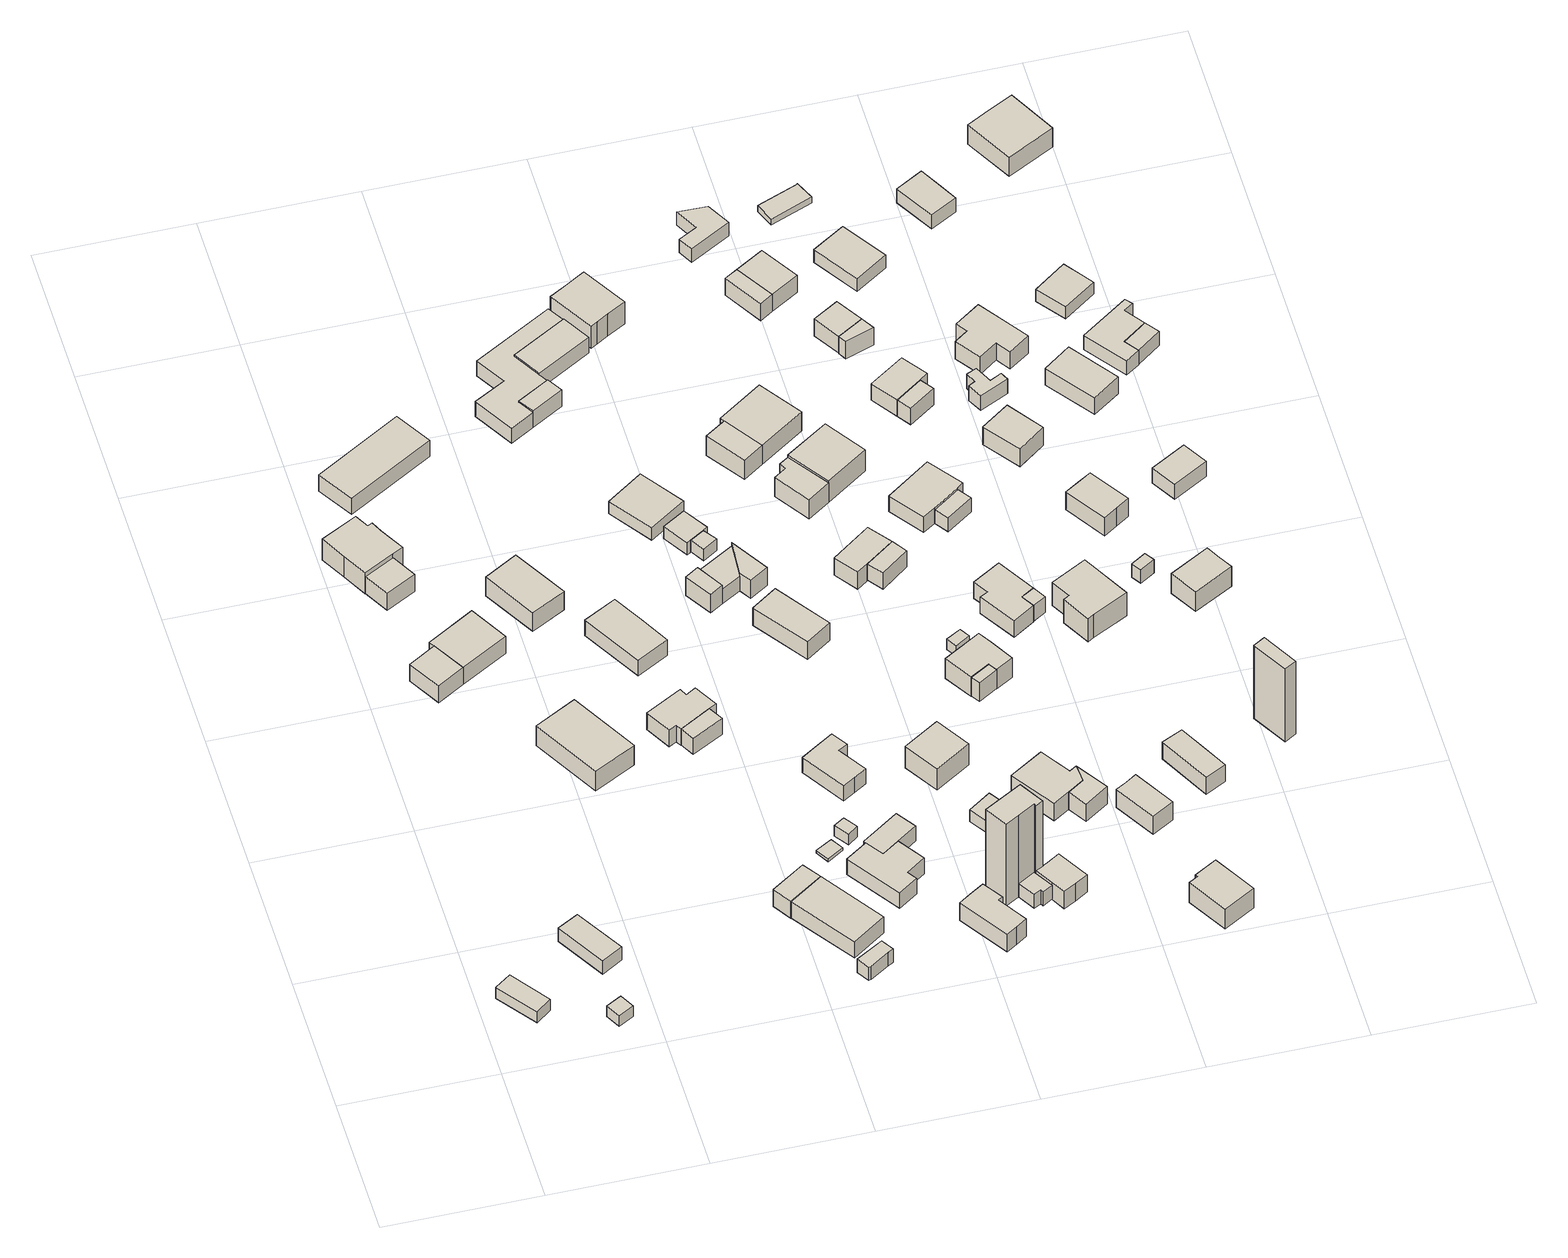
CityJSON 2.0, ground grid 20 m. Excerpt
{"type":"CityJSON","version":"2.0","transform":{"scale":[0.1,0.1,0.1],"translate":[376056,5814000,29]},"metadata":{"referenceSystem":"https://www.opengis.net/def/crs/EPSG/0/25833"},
"CityObjects":{
"building1":{"type":"Building","attributes":{"Gemeindeschluessel":"11000005","BezugspunktDach":"2200","function":"31001_1000","measuredHeight":1.85,"storeysAboveGround":1},"address":[{"country":"Germany","locality":"Berlin","thoroughfareNumber":"46 (3)","thoroughfareName":"Breitehornweg"}],"geometry":[{"type":"Solid","lod":"1","boundaries":[[[[0,1,2,3]],[[4,5,6,7]],[[4,7,3,2]],[[5,4,2,1]],[[6,5,1,0]],[[7,6,0,3]]]]}]},
"building2":{"type":"Building","attributes":{"Gemeindeschluessel":"11000005","BezugspunktDach":"2200","function":"31001_1000","measuredHeight":1.76,"storeysAboveGround":1},"address":[{"country":"Germany","locality":"Berlin","thoroughfareNumber":"46 (2)","thoroughfareName":"Breitehornweg"}],"geometry":[{"type":"Solid","lod":"1","boundaries":[[[[8,9,10,11]],[[12,13,14,15]],[[12,15,11,10]],[[13,12,10,9]],[[14,13,9,8]],[[15,14,8,11]]]]}]},
"building3":{"type":"Building","attributes":{"Gemeindeschluessel":"11000005","BezugspunktDach":"2200","function":"31001_2463","measuredHeight":2.34,"storeysAboveGround":1},"address":[{"country":"Germany","locality":"Berlin","thoroughfareNumber":"44 (29)","thoroughfareName":"Breitehornweg"}],"geometry":[{"type":"Solid","lod":"1","boundaries":[[[[16,17,18,19]],[[20,21,22,23]],[[20,23,19,18]],[[21,20,18,17]],[[22,21,17,16]],[[23,22,16,19]]]]}]},
"building4":{"type":"Building","attributes":{"Gemeindeschluessel":"11000005","BezugspunktDach":"2200","function":"51009_1610","measuredHeight":2.92,"storeysAboveGround":0},"address":[{"country":"Germany","locality":"Berlin"}],"geometry":[{"type":"Solid","lod":"1","boundaries":[[[[24,25,26,27]],[[28,29,30,31]],[[28,31,27,26]],[[29,28,26,25]],[[30,29,25,24]],[[31,30,24,27]]]]}]},
"building5":{"type":"Building","attributes":{"Gemeindeschluessel":"11000005","BezugspunktDach":"2200","function":"31001_1312","measuredHeight":4.24,"storeysAboveGround":1},"address":[{"country":"Germany","locality":"Berlin","thoroughfareNumber":"44 (3)","thoroughfareName":"Breitehornweg"}],"geometry":[{"type":"Solid","lod":"1","boundaries":[[[[32,33,34,35,36,37,38,39,40]],[[41,42,43,44,45,46,47,48,49]],[[41,49,40,39]],[[42,41,39,38]],[[43,42,38,37]],[[44,43,37,36]],[[45,44,36,35]],[[46,45,35,34]],[[47,46,34,33]],[[48,47,33,32]],[[49,48,32,40]]]]}]},
"building6":{"type":"Building","attributes":{"Gemeindeschluessel":"11000005","BezugspunktDach":"2200","function":"51009_1610","measuredHeight":3.33,"storeysAboveGround":0},"address":[{"country":"Germany","locality":"Berlin"}],"geometry":[{"type":"Solid","lod":"1","boundaries":[[[[50,51,52,53]],[[54,55,56,57]],[[54,57,53,52]],[[55,54,52,51]],[[56,55,51,50]],[[57,56,50,53]]]]}]},
"building7":{"type":"Building","attributes":{"Gemeindeschluessel":"11000005","BezugspunktDach":"2200","function":"31001_1312","measuredHeight":2.9,"storeysAboveGround":1},"address":[{"country":"Germany","locality":"Berlin","thoroughfareNumber":"44 (4)","thoroughfareName":"Breitehornweg"}],"geometry":[{"type":"Solid","lod":"1","boundaries":[[[[26,25,58,59,60]],[[61,62,29,28,63]],[[61,63,60,59]],[[62,61,59,58]],[[29,62,58,25]],[[28,29,25,26]],[[63,28,26,60]]]]}]},
"building8":{"type":"Building","attributes":{"Gemeindeschluessel":"11000005","BezugspunktDach":"2200","function":"31001_1312","measuredHeight":3.36,"storeysAboveGround":1},"address":[{"country":"Germany","locality":"Berlin","thoroughfareNumber":"44 (6)","thoroughfareName":"Breitehornweg"}],"geometry":[{"type":"Solid","lod":"1","boundaries":[[[[64,65,66,67]],[[68,69,70,71]],[[68,71,67,66]],[[69,68,66,65]],[[70,69,65,64]],[[71,70,64,67]]]]}]},
"building9":{"type":"Building","attributes":{"Gemeindeschluessel":"11000005","BezugspunktDach":"2200","function":"31001_1312","measuredHeight":2.83,"storeysAboveGround":1},"address":[{"country":"Germany","locality":"Berlin","thoroughfareNumber":"44 (2)","thoroughfareName":"Breitehornweg"}],"geometry":[{"type":"Solid","lod":"1","boundaries":[[[[72,73,74,75]],[[76,77,78,79]],[[76,79,75,74]],[[77,76,74,73]],[[78,77,73,72]],[[79,78,72,75]]]]}]},
"building10":{"type":"Building","attributes":{"Gemeindeschluessel":"11000005","BezugspunktDach":"2200","function":"31001_1312","measuredHeight":3.66,"storeysAboveGround":1},"address":[{"country":"Germany","locality":"Berlin","thoroughfareNumber":"44 (5)","thoroughfareName":"Breitehornweg"}],"geometry":[{"type":"Solid","lod":"1","boundaries":[[[[80,81,82,83,84]],[[85,86,87,88,89]],[[85,89,84,83]],[[86,85,83,82]],[[87,86,82,81]],[[88,87,81,80]],[[89,88,80,84]]]]}]},
"building11":{"type":"Building","attributes":{"Gemeindeschluessel":"11000005","BezugspunktDach":"2200","function":"51009_1610","measuredHeight":2.95,"storeysAboveGround":0},"address":[{"country":"Germany","locality":"Berlin"}],"geometry":[{"type":"Solid","lod":"1","boundaries":[[[[90,91,92,93]],[[94,95,96,97]],[[94,97,93,92]],[[95,94,92,91]],[[96,95,91,90]],[[97,96,90,93]]]]}]},
"building12":{"type":"Building","attributes":{"Gemeindeschluessel":"11000005","BezugspunktDach":"2200","function":"31001_1312","measuredHeight":2.88,"storeysAboveGround":1},"address":[{"country":"Germany","locality":"Berlin","thoroughfareNumber":"44 (28)","thoroughfareName":"Breitehornweg"}],"geometry":[{"type":"Solid","lod":"1","boundaries":[[[[98,99,91,90]],[[100,101,102,103]],[[100,103,90,91]],[[101,100,91,99]],[[102,101,99,98]],[[103,102,98,90]]]]}]},
"building13":{"type":"Building","attributes":{"Gemeindeschluessel":"11000005","BezugspunktDach":"2200","function":"31001_1000","measuredHeight":2.25,"storeysAboveGround":1},"address":[{"country":"Germany","locality":"Berlin","thoroughfareNumber":"44 (42)","thoroughfareName":"Breitehornweg"}],"geometry":[{"type":"Solid","lod":"1","boundaries":[[[[104,105,106,107,108,109]],[[110,111,112,113,114,115]],[[110,115,109,108]],[[111,110,108,107]],[[112,111,107,106]],[[113,112,106,105]],[[114,113,105,104]],[[115,114,104,109]]]]}]},
"building14":{"type":"Building","attributes":{"Gemeindeschluessel":"11000005","BezugspunktDach":"2200","function":"31001_1312","measuredHeight":2.93,"storeysAboveGround":1},"address":[{"country":"Germany","locality":"Berlin","thoroughfareNumber":"44 (7)","thoroughfareName":"Breitehornweg"}],"geometry":[{"type":"Solid","lod":"1","boundaries":[[[[116,117,118,119,120,121,122,123,124]],[[125,126,127,128,129,130,131,132,133]],[[125,133,124,123]],[[126,125,123,122]],[[127,126,122,121]],[[128,127,121,120]],[[129,128,120,119]],[[130,129,119,118]],[[131,130,118,117]],[[132,131,117,116]],[[133,132,116,124]]]]}]},
"building15":{"type":"Building","attributes":{"Gemeindeschluessel":"11000005","BezugspunktDach":"2200","function":"51009_1610","measuredHeight":2.79,"storeysAboveGround":0},"address":[{"country":"Germany","locality":"Berlin"}],"geometry":[{"type":"Solid","lod":"1","boundaries":[[[[134,135,119,118]],[[136,137,138,139]],[[136,139,118,119]],[[137,136,119,135]],[[138,137,135,134]],[[139,138,134,118]]]]}]},
"building16":{"type":"Building","attributes":{"Gemeindeschluessel":"11000005","BezugspunktDach":"2200","function":"31001_1312","measuredHeight":3.1,"storeysAboveGround":1},"address":[{"country":"Germany","locality":"Berlin","thoroughfareNumber":"44 (8)","thoroughfareName":"Breitehornweg"}],"geometry":[{"type":"Solid","lod":"1","boundaries":[[[[140,141,142,143,144]],[[145,146,147,148,149]],[[145,149,144,143]],[[146,145,143,142]],[[147,146,142,141]],[[148,147,141,140]],[[149,148,140,144]]]]}]},
"building17":{"type":"Building","attributes":{"Gemeindeschluessel":"11000005","BezugspunktDach":"2200","function":"31001_1000","measuredHeight":0.503,"storeysAboveGround":1},"address":[{"country":"Germany","locality":"Berlin","thoroughfareNumber":"44 (26)","thoroughfareName":"Breitehornweg"}],"geometry":[{"type":"Solid","lod":"1","boundaries":[[[[150,151,152,153]],[[154,155,156,157]],[[154,157,153,152]],[[155,154,152,151]],[[156,155,151,150]],[[157,156,150,153]]]]}]},
"building18":{"type":"Building","attributes":{"Gemeindeschluessel":"11000005","BezugspunktDach":"2200","function":"31001_1000","measuredHeight":1.83,"storeysAboveGround":1},"address":[{"country":"Germany","locality":"Berlin","thoroughfareNumber":"44 (25)","thoroughfareName":"Breitehornweg"}],"geometry":[{"type":"Solid","lod":"1","boundaries":[[[[158,159,160,161]],[[162,163,164,165]],[[162,165,161,160]],[[163,162,160,159]],[[164,163,159,158]],[[165,164,158,161]]]]}]},
"building19":{"type":"Building","attributes":{"Gemeindeschluessel":"11000005","BezugspunktDach":"2200","function":"31001_1312","measuredHeight":2.66,"storeysAboveGround":1},"address":[{"country":"Germany","locality":"Berlin","thoroughfareNumber":"44 (27)","thoroughfareName":"Breitehornweg"}],"geometry":[{"type":"Solid","lod":"1","boundaries":[[[[166,167,168,169,170,171,172,173]],[[174,175,176,177,178,179,180,181]],[[174,181,173,172]],[[175,174,172,171]],[[176,175,171,170]],[[177,176,170,169]],[[178,177,169,168]],[[179,178,168,167]],[[180,179,167,166]],[[181,180,166,173]]]]}]},
"building20":{"type":"Building","attributes":{"Gemeindeschluessel":"11000005","BezugspunktDach":"2200","function":"51009_1610","measuredHeight":2.6,"storeysAboveGround":0},"address":[{"country":"Germany","locality":"Berlin"}],"geometry":[{"type":"Solid","lod":"1","boundaries":[[[[172,171,170,182,183,184]],[[185,186,187,188,189,190]],[[185,190,184,183]],[[186,185,183,182]],[[187,186,182,170]],[[188,187,170,171]],[[189,188,171,172]],[[190,189,172,184]]]]}]},
"building21":{"type":"Building","attributes":{"Gemeindeschluessel":"11000005","BezugspunktDach":"2200","function":"31001_1312","measuredHeight":3.13,"storeysAboveGround":1},"address":[{"country":"Germany","locality":"Berlin","thoroughfareNumber":"44 (24)","thoroughfareName":"Breitehornweg"}],"geometry":[{"type":"Solid","lod":"1","boundaries":[[[[191,192,193,194,195,196,197,198]],[[199,200,201,202,203,204,205,206]],[[199,206,198,197]],[[200,199,197,196]],[[201,200,196,195]],[[202,201,195,194]],[[203,202,194,193]],[[204,203,193,192]],[[205,204,192,191]],[[206,205,191,198]]]]}]},
"building22":{"type":"Building","attributes":{"Gemeindeschluessel":"11000005","BezugspunktDach":"2200","function":"51009_1610","measuredHeight":2.82,"storeysAboveGround":0},"address":[{"country":"Germany","locality":"Berlin"}],"geometry":[{"type":"Solid","lod":"1","boundaries":[[[[207,208,209,210]],[[211,212,213,214]],[[211,214,210,209]],[[212,211,209,208]],[[213,212,208,207]],[[214,213,207,210]]]]}]},
"building23":{"type":"Building","attributes":{"Gemeindeschluessel":"11000005","BezugspunktDach":"2200","function":"31001_1312","measuredHeight":2.62,"storeysAboveGround":1},"address":[{"country":"Germany","locality":"Berlin","thoroughfareNumber":"44","thoroughfareName":"Breitehornweg"}],"geometry":[{"type":"Solid","lod":"1","boundaries":[[[[215,216,217,218,219,220,221,222,223,224,225]],[[226,227,228,229,230,231,211,214,213,232,233]],[[226,233,225,224]],[[227,226,224,223]],[[228,227,223,222]],[[229,228,222,221]],[[230,229,221,220]],[[231,230,220,219]],[[211,231,219,218]],[[214,211,218,217]],[[213,214,217,216]],[[232,213,216,215]],[[233,232,215,225]]]]}]},
"building24":{"type":"Building","attributes":{"Gemeindeschluessel":"11000005","BezugspunktDach":"2200","function":"51009_1610","measuredHeight":3.15,"storeysAboveGround":0},"address":[{"country":"Germany","locality":"Berlin"}],"geometry":[{"type":"Solid","lod":"1","boundaries":[[[[234,235,236,237]],[[238,239,240,241]],[[238,241,237,236]],[[239,238,236,235]],[[240,239,235,234]],[[241,240,234,237]]]]}]},
"building25":{"type":"Building","attributes":{"Gemeindeschluessel":"11000005","BezugspunktDach":"2200","function":"31001_1312","measuredHeight":2.13,"storeysAboveGround":1},"address":[{"country":"Germany","locality":"Berlin","thoroughfareNumber":"44 (9)","thoroughfareName":"Breitehornweg"}],"geometry":[{"type":"Solid","lod":"1","boundaries":[[[[242,243,244,245]],[[246,247,248,249]],[[246,249,245,244]],[[247,246,244,243]],[[248,247,243,242]],[[249,248,242,245]]]]}]},
"building26":{"type":"Building","attributes":{"Gemeindeschluessel":"11000005","BezugspunktDach":"2200","function":"31001_1312","measuredHeight":3.48,"storeysAboveGround":1},"address":[{"country":"Germany","locality":"Berlin","thoroughfareNumber":"44 (33)","thoroughfareName":"Breitehornweg"}],"geometry":[{"type":"Solid","lod":"1","boundaries":[[[[250,251,252,253,254,255,256,257]],[[258,259,260,261,262,263,264,265]],[[258,265,257,256]],[[259,258,256,255]],[[260,259,255,254]],[[261,260,254,253]],[[262,261,253,252]],[[263,262,252,251]],[[264,263,251,250]],[[265,264,250,257]]]]}]},
"building27":{"type":"Building","attributes":{"Gemeindeschluessel":"11000005","BezugspunktDach":"2200","function":"51009_1610","measuredHeight":2.18,"storeysAboveGround":0},"address":[{"country":"Germany","locality":"Berlin"}],"geometry":[{"type":"Solid","lod":"1","boundaries":[[[[266,267,268,269,270,271]],[[272,273,274,275,276,277]],[[272,277,271,270]],[[273,272,270,269]],[[274,273,269,268]],[[275,274,268,267]],[[276,275,267,266]],[[277,276,266,271]]]]}]},
"building28":{"type":"Building","attributes":{"Gemeindeschluessel":"11000005","BezugspunktDach":"2200","function":"31001_1000","measuredHeight":2.07,"storeysAboveGround":1},"address":[{"country":"Germany","locality":"Berlin","thoroughfareNumber":"44 (10)","thoroughfareName":"Breitehornweg"}],"geometry":[{"type":"Solid","lod":"1","boundaries":[[[[278,279,268,267]],[[280,281,282,283]],[[280,283,267,268]],[[281,280,268,279]],[[282,281,279,278]],[[283,282,278,267]]]]}]},
"building29":{"type":"Building","attributes":{"Gemeindeschluessel":"11000005","function":"31001_1312"},"address":[{"country":"Germany","locality":"Berlin","thoroughfareNumber":"44 (12)","thoroughfareName":"Breitehornweg"}],"children":["building29-1","building29-2"]},
"building29-1":{"type":"BuildingPart","attributes":{"BezugspunktDach":"2200","measuredHeight":2.48,"storeysAboveGround":1},"parents":["building29"],"geometry":[{"type":"MultiSurface","lod":"1","boundaries":[[[284,285,286,287]],[[288,289,239,238]],[[288,238,287,286]],[[239,289,285,284]],[[238,239,284,287]],[[289,288,290,286,285]]]}]},
"building29-2":{"type":"BuildingPart","attributes":{"BezugspunktDach":"2200","measuredHeight":3.05,"storeysAboveGround":1},"parents":["building29"],"geometry":[{"type":"MultiSurface","lod":"1","boundaries":[[[291,292,293,294]],[[288,295,296,289]],[[286,285,294,293]],[[295,288,293,292]],[[296,295,292,291]],[[289,296,291,294]],[[288,289,285,286]]]}]},
"building30":{"type":"Building","attributes":{"Gemeindeschluessel":"11000005","BezugspunktDach":"2200","function":"51009_1610","measuredHeight":2.68,"storeysAboveGround":0},"address":[{"country":"Germany","locality":"Berlin"}],"geometry":[{"type":"Solid","lod":"1","boundaries":[[[[297,298,299,300]],[[301,302,303,304]],[[301,304,300,299]],[[302,301,299,298]],[[303,302,298,297]],[[304,303,297,300]]]]}]},
"building31":{"type":"Building","attributes":{"Gemeindeschluessel":"11000005","BezugspunktDach":"2200","function":"31001_1312","measuredHeight":2.97,"storeysAboveGround":1},"address":[{"country":"Germany","locality":"Berlin","thoroughfareNumber":"44 (11)","thoroughfareName":"Breitehornweg"}],"geometry":[{"type":"Solid","lod":"1","boundaries":[[[[305,306,307,308]],[[309,310,311,312]],[[309,312,308,307]],[[310,309,307,306]],[[311,310,306,305]],[[312,311,305,308]]]]}]},
"building32":{"type":"Building","attributes":{"Gemeindeschluessel":"11000005","BezugspunktDach":"2200","function":"51009_1610","measuredHeight":14.14,"storeysAboveGround":0},"address":[{"country":"Germany","locality":"Berlin"}],"geometry":[{"type":"Solid","lod":"1","boundaries":[[[[313,314,315,316,317,318,319]],[[320,321,322,323,324,325,326]],[[320,326,319,318]],[[321,320,318,317]],[[322,321,317,316]],[[323,322,316,315]],[[324,323,315,314]],[[325,324,314,313]],[[326,325,313,319]]]]}]},
"building33":{"type":"Building","attributes":{"Gemeindeschluessel":"11000005","BezugspunktDach":"2200","function":"31001_1000","measuredHeight":2.42,"storeysAboveGround":1},"address":[{"country":"Germany","locality":"Berlin","thoroughfareNumber":"44 (34)","thoroughfareName":"Breitehornweg"}],"geometry":[{"type":"Solid","lod":"1","boundaries":[[[[327,328,329,330,331,332,333]],[[323,322,334,335,336,337,324]],[[323,324,333,332]],[[322,323,332,331]],[[334,322,331,330]],[[335,334,330,329]],[[336,335,329,328]],[[337,336,328,327]],[[324,337,327,333]]]]}]},
"building34":{"type":"Building","attributes":{"Gemeindeschluessel":"11000005","BezugspunktDach":"2200","function":"31001_1312","measuredHeight":4.04,"storeysAboveGround":1},"address":[{"country":"Germany","locality":"Berlin","thoroughfareNumber":"44 (23)","thoroughfareName":"Breitehornweg"}],"geometry":[{"type":"Solid","lod":"1","boundaries":[[[[338,339,340,341]],[[342,343,344,345]],[[342,345,341,340]],[[343,342,340,339]],[[344,343,339,338]],[[345,344,338,341]]]]}]},
"building35":{"type":"Building","attributes":{"Gemeindeschluessel":"11000005","BezugspunktDach":"2200","function":"31001_1000","measuredHeight":2.08,"storeysAboveGround":1},"address":[{"country":"Germany","locality":"Berlin","thoroughfareNumber":"44 (22)","thoroughfareName":"Breitehornweg"}],"geometry":[{"type":"Solid","lod":"1","boundaries":[[[[346,347,348,349]],[[350,351,352,353]],[[350,353,349,348]],[[351,350,348,347]],[[352,351,347,346]],[[353,352,346,349]]]]}]},
"building36":{"type":"Building","attributes":{"Gemeindeschluessel":"11000005","BezugspunktDach":"2200","function":"31001_1312","measuredHeight":4.23,"storeysAboveGround":1},"address":[{"country":"Germany","locality":"Berlin","thoroughfareNumber":"44 (1)","thoroughfareName":"Breitehornweg"}],"geometry":[{"type":"Solid","lod":"1","boundaries":[[[[354,355,356,357,358,359,360,361]],[[362,363,364,365,366,367,368,369]],[[362,369,361,360]],[[363,362,360,359]],[[364,363,359,358]],[[365,364,358,357]],[[366,365,357,356]],[[367,366,356,355]],[[368,367,355,354]],[[369,368,354,361]]]]}]},
"building37":{"type":"Building","attributes":{"Gemeindeschluessel":"11000005","BezugspunktDach":"2200","function":"31001_1312","measuredHeight":3.13,"storeysAboveGround":1},"address":[{"country":"Germany","locality":"Berlin","thoroughfareNumber":"44 (35)","thoroughfareName":"Breitehornweg"}],"geometry":[{"type":"Solid","lod":"1","boundaries":[[[[370,371,372,373,374,375,376,377]],[[378,379,380,381,382,383,384,385]],[[378,385,377,376]],[[379,378,376,375]],[[380,379,375,374]],[[381,380,374,373]],[[382,381,373,372]],[[383,382,372,371]],[[384,383,371,370]],[[385,384,370,377]]]]}]},
"building38":{"type":"Building","attributes":{"Gemeindeschluessel":"11000005","BezugspunktDach":"2200","function":"51009_1610","measuredHeight":3.29,"storeysAboveGround":0},"address":[{"country":"Germany","locality":"Berlin"}],"geometry":[{"type":"Solid","lod":"1","boundaries":[[[[386,387,388,389]],[[390,391,392,393]],[[390,393,389,388]],[[391,390,388,387]],[[392,391,387,386]],[[393,392,386,389]]]]}]},
"building39":{"type":"Building","attributes":{"Gemeindeschluessel":"11000005","BezugspunktDach":"2200","function":"51009_1610","measuredHeight":3.28,"storeysAboveGround":0},"address":[{"country":"Germany","locality":"Berlin"}],"geometry":[{"type":"Solid","lod":"1","boundaries":[[[[394,395,396,397,398,399]],[[400,401,402,403,404,405]],[[400,405,399,398]],[[401,400,398,397]],[[402,401,397,396]],[[403,402,396,395]],[[404,403,395,394]],[[405,404,394,399]]]]}]},
"building40":{"type":"Building","attributes":{"Gemeindeschluessel":"11000005","BezugspunktDach":"2200","function":"31001_1312","measuredHeight":3,"storeysAboveGround":1},"address":[{"country":"Germany","locality":"Berlin","thoroughfareNumber":"44 (21)","thoroughfareName":"Breitehornweg"}],"geometry":[{"type":"Solid","lod":"1","boundaries":[[[[406,407,408,409,410,411,412]],[[413,414,415,416,417,418,419]],[[413,419,412,411]],[[414,413,411,410]],[[415,414,410,409]],[[416,415,409,408]],[[417,416,408,407]],[[418,417,407,406]],[[419,418,406,412]]]]}]},
"building41":{"type":"Building","attributes":{"Gemeindeschluessel":"11000005","BezugspunktDach":"2200","function":"31001_1312","measuredHeight":2.96,"storeysAboveGround":1},"address":[{"country":"Germany","locality":"Berlin","thoroughfareNumber":"44 (16)","thoroughfareName":"Breitehornweg"}],"geometry":[{"type":"Solid","lod":"1","boundaries":[[[[420,421,422,423,424]],[[425,426,427,428,429]],[[425,429,424,423]],[[426,425,423,422]],[[427,426,422,421]],[[428,427,421,420]],[[429,428,420,424]]]]}]},
"building42":{"type":"Building","attributes":{"Gemeindeschluessel":"11000005","BezugspunktDach":"2200","function":"31001_1312","measuredHeight":3.28,"storeysAboveGround":1},"address":[{"country":"Germany","locality":"Berlin","thoroughfareNumber":"44 (13)","thoroughfareName":"Breitehornweg"}],"geometry":[{"type":"Solid","lod":"1","boundaries":[[[[388,387,430,431,432]],[[433,434,391,390,435]],[[433,435,432,431]],[[434,433,431,430]],[[391,434,430,387]],[[390,391,387,388]],[[435,390,388,432]]]]}]},
"building43":{"type":"Building","attributes":{"Gemeindeschluessel":"11000005","BezugspunktDach":"2200","function":"51009_1610","measuredHeight":3.19,"storeysAboveGround":0},"address":[{"country":"Germany","locality":"Berlin"}],"geometry":[{"type":"Solid","lod":"1","boundaries":[[[[436,437,438,439]],[[440,441,442,443]],[[440,443,439,438]],[[441,440,438,437]],[[442,441,437,436]],[[443,442,436,439]]]]}]},
"building44":{"type":"Building","attributes":{"Gemeindeschluessel":"11000005","BezugspunktDach":"2200","function":"51009_1610","measuredHeight":2.71,"storeysAboveGround":0},"address":[{"country":"Germany","locality":"Berlin"}],"geometry":[{"type":"Solid","lod":"1","boundaries":[[[[444,445,422,421]],[[446,447,448,449]],[[446,449,421,422]],[[447,446,422,445]],[[448,447,445,444]],[[449,448,444,421]]]]}]},
"building45":{"type":"Building","attributes":{"Gemeindeschluessel":"11000005","BezugspunktDach":"2200","function":"31001_1312","measuredHeight":3.82,"storeysAboveGround":1},"address":[{"country":"Germany","locality":"Berlin","thoroughfareNumber":"44 (20)","thoroughfareName":"Breitehornweg"}],"geometry":[{"type":"Solid","lod":"1","boundaries":[[[[450,451,452,453,454,455,456]],[[457,458,459,460,461,462,463]],[[457,463,456,455]],[[458,457,455,454]],[[459,458,454,453]],[[460,459,453,452]],[[461,460,452,451]],[[462,461,451,450]],[[463,462,450,456]]]]}]},
"building46":{"type":"Building","attributes":{"Gemeindeschluessel":"11000005","BezugspunktDach":"2200","function":"31001_1000","measuredHeight":1.79,"storeysAboveGround":1},"address":[{"country":"Germany","locality":"Berlin","thoroughfareNumber":"44 (19)","thoroughfareName":"Breitehornweg"}],"geometry":[{"type":"Solid","lod":"1","boundaries":[[[[464,465,466,467]],[[468,469,470,471]],[[468,471,467,466]],[[469,468,466,465]],[[470,469,465,464]],[[471,470,464,467]]]]}]},
"building47":{"type":"Building","attributes":{"Gemeindeschluessel":"11000005","BezugspunktDach":"2200","function":"51009_1610","measuredHeight":3.01,"storeysAboveGround":0},"address":[{"country":"Germany","locality":"Berlin"}],"geometry":[{"type":"Solid","lod":"1","boundaries":[[[[472,473,409,408,407]],[[416,415,474,475,417]],[[416,417,407,408]],[[415,416,408,409]],[[474,415,409,473]],[[475,474,473,472]],[[417,475,472,407]]]]}]},
"building48":{"type":"Building","attributes":{"Gemeindeschluessel":"11000005","BezugspunktDach":"2200","function":"31001_1312","measuredHeight":3.98,"storeysAboveGround":1},"address":[{"country":"Germany","locality":"Berlin","thoroughfareNumber":"44 (14)","thoroughfareName":"Breitehornweg"}],"geometry":[{"type":"Solid","lod":"1","boundaries":[[[[476,477,478,479]],[[480,481,403,402]],[[480,402,479,478]],[[481,480,478,477]],[[403,481,477,476]],[[402,403,476,479]]]]}]},
"building49":{"type":"Building","attributes":{"Gemeindeschluessel":"11000005","BezugspunktDach":"2200","function":"31001_1312","measuredHeight":3.67,"storeysAboveGround":1},"address":[{"country":"Germany","locality":"Berlin","thoroughfareNumber":"44 (38)","thoroughfareName":"Breitehornweg"}],"geometry":[{"type":"Solid","lod":"1","boundaries":[[[[482,483,484,485,486]],[[487,488,489,490,491]],[[487,491,486,485]],[[488,487,485,484]],[[489,488,484,483]],[[490,489,483,482]],[[491,490,482,486]]]]}]},
"building50":{"type":"Building","attributes":{"Gemeindeschluessel":"11000005","BezugspunktDach":"2200","function":"31001_1312","measuredHeight":3.42,"storeysAboveGround":1},"address":[{"country":"Germany","locality":"Berlin","thoroughfareNumber":"44 (37)","thoroughfareName":"Breitehornweg"}],"geometry":[{"type":"Solid","lod":"1","boundaries":[[[[492,493,494,495,496,497]],[[498,499,500,501,502,503]],[[498,503,497,496]],[[499,498,496,495]],[[500,499,495,494]],[[501,500,494,493]],[[502,501,493,492]],[[503,502,492,497]]]]}]},
"building51":{"type":"Building","attributes":{"Gemeindeschluessel":"11000005","BezugspunktDach":"2200","function":"51009_1610","measuredHeight":2.84,"storeysAboveGround":0},"address":[{"country":"Germany","locality":"Berlin"}],"geometry":[{"type":"Solid","lod":"1","boundaries":[[[[504,505,506,507]],[[508,509,510,511]],[[508,511,507,506]],[[509,508,506,505]],[[510,509,505,504]],[[511,510,504,507]]]]}]},
"building52":{"type":"Building","attributes":{"Gemeindeschluessel":"11000005","BezugspunktDach":"2200","function":"31001_1312","measuredHeight":2.75,"storeysAboveGround":1},"address":[{"country":"Germany","locality":"Berlin","thoroughfareNumber":"44 (17)","thoroughfareName":"Breitehornweg"}],"geometry":[{"type":"Solid","lod":"1","boundaries":[[[[512,513,514,515,516,517,518,519]],[[520,521,522,523,524,525,526,527]],[[520,527,519,518]],[[521,520,518,517]],[[522,521,517,516]],[[523,522,516,515]],[[524,523,515,514]],[[525,524,514,513]],[[526,525,513,512]],[[527,526,512,519]]]]}]},
"building53":{"type":"Building","attributes":{"Gemeindeschluessel":"11000005","BezugspunktDach":"2200","function":"31001_1000","measuredHeight":2.9,"storeysAboveGround":1},"address":[{"country":"Germany","locality":"Berlin","thoroughfareNumber":"42 (107)","thoroughfareName":"Breitehornweg"}],"geometry":[{"type":"Solid","lod":"1","boundaries":[[[[528,529,530,531,532,533]],[[534,535,536,537,538,539]],[[534,539,533,532]],[[535,534,532,531]],[[536,535,531,530]],[[537,536,530,529]],[[538,537,529,528]],[[539,538,528,533]]]]}]},
"building54":{"type":"Building","attributes":{"Gemeindeschluessel":"11000005","BezugspunktDach":"2200","function":"31001_1312","measuredHeight":3.43,"storeysAboveGround":1},"address":[{"country":"Germany","locality":"Berlin","thoroughfareNumber":"44 (15)","thoroughfareName":"Breitehornweg"}],"geometry":[{"type":"Solid","lod":"1","boundaries":[[[[540,541,542,543,544,545,546]],[[547,548,549,550,551,552,553]],[[547,553,546,545]],[[548,547,545,544]],[[549,548,544,543]],[[550,549,543,542]],[[551,550,542,541]],[[552,551,541,540]],[[553,552,540,546]]]]}]},
"building55":{"type":"Building","attributes":{"Gemeindeschluessel":"11000005","BezugspunktDach":"2200","function":"51009_1610","measuredHeight":2.37,"storeysAboveGround":0},"address":[{"country":"Germany","locality":"Berlin"}],"geometry":[{"type":"Solid","lod":"1","boundaries":[[[[554,555,556,557]],[[549,558,559,551]],[[549,551,557,556]],[[558,549,556,555]],[[559,558,555,554]],[[551,559,554,557]]]]}]},
"building56":{"type":"Building","attributes":{"Gemeindeschluessel":"11000005","BezugspunktDach":"2200","function":"51009_1610","measuredHeight":2.69,"storeysAboveGround":0},"address":[{"country":"Germany","locality":"Berlin"}],"geometry":[{"type":"Solid","lod":"1","boundaries":[[[[515,560,517,516]],[[561,562,563,564]],[[561,564,516,517]],[[562,561,517,560]],[[563,562,560,515]],[[564,563,515,516]]]]}]},
"building57":{"type":"Building","attributes":{"Gemeindeschluessel":"11000005","BezugspunktDach":"2200","function":"31001_1312","measuredHeight":2.87,"storeysAboveGround":1},"address":[{"country":"Germany","locality":"Berlin","thoroughfareNumber":"42 (106)","thoroughfareName":"Breitehornweg"}],"geometry":[{"type":"Solid","lod":"1","boundaries":[[[[505,565,566,506]],[[567,568,509,508]],[[567,508,506,566]],[[568,567,566,565]],[[509,568,565,505]],[[508,509,505,506]]]]}]},
"building58":{"type":"Building","attributes":{"Gemeindeschluessel":"11000005","BezugspunktDach":"2200","function":"31001_1312","measuredHeight":5.26,"storeysAboveGround":1},"address":[{"country":"Germany","locality":"Berlin","thoroughfareNumber":"44 (39)","thoroughfareName":"Breitehornweg"}],"geometry":[{"type":"Solid","lod":"1","boundaries":[[[[569,570,571,572,573]],[[574,575,576,577,578]],[[574,578,573,572]],[[575,574,572,571]],[[576,575,571,570]],[[577,576,570,569]],[[578,577,569,573]]]]}]},
"building59":{"type":"Building","attributes":{"Gemeindeschluessel":"11000005","BezugspunktDach":"2200","function":"31001_1312","measuredHeight":2.97,"storeysAboveGround":1},"address":[{"country":"Germany","locality":"Berlin","thoroughfareNumber":"42 (105)","thoroughfareName":"Breitehornweg"}],"geometry":[{"type":"Solid","lod":"1","boundaries":[[[[579,580,581,582]],[[583,584,585,586]],[[583,586,582,581]],[[584,583,581,580]],[[585,584,580,579]],[[586,585,579,582]]]]}]},
"building60":{"type":"Building","attributes":{"Gemeindeschluessel":"11000005","BezugspunktDach":"2200","function":"51009_1610","measuredHeight":3.05,"storeysAboveGround":0},"address":[{"country":"Germany","locality":"Berlin"}],"geometry":[{"type":"Solid","lod":"1","boundaries":[[[[587,588,580,579]],[[589,590,591,592]],[[589,592,579,580]],[[590,589,580,588]],[[591,590,588,587]],[[592,591,587,579]]]]}]},
"building61":{"type":"Building","attributes":{"Gemeindeschluessel":"11000005","BezugspunktDach":"2200","function":"31001_1312","measuredHeight":2.75,"storeysAboveGround":1},"address":[{"country":"Germany","locality":"Berlin","thoroughfareNumber":"42 (104)","thoroughfareName":"Breitehornweg"}],"geometry":[{"type":"Solid","lod":"1","boundaries":[[[[593,594,595,596,597]],[[598,599,600,601,602]],[[598,602,597,596]],[[599,598,596,595]],[[600,599,595,594]],[[601,600,594,593]],[[602,601,593,597]]]]}]},
"building62":{"type":"Building","attributes":{"Gemeindeschluessel":"11000005","BezugspunktDach":"2200","function":"51009_1610","measuredHeight":2.75,"storeysAboveGround":0},"address":[{"country":"Germany","locality":"Berlin"}],"geometry":[{"type":"Solid","lod":"1","boundaries":[[[[603,604,594,593]],[[600,605,606,601]],[[600,601,593,594]],[[605,600,594,604]],[[606,605,604,603]],[[601,606,603,593]]]]}]},
"building63":{"type":"Building","attributes":{"Gemeindeschluessel":"11000005","BezugspunktDach":"2200","function":"31001_1312","measuredHeight":4.64,"storeysAboveGround":1},"address":[{"country":"Germany","locality":"Berlin","thoroughfareNumber":"44 (18)","thoroughfareName":"Breitehornweg"}],"geometry":[{"type":"Solid","lod":"1","boundaries":[[[[607,608,609,610,611,612,613]],[[614,615,616,617,618,619,620]],[[614,620,613,612]],[[615,614,612,611]],[[616,615,611,610]],[[617,616,610,609]],[[618,617,609,608]],[[619,618,608,607]],[[620,619,607,613]]]]}]},
"building64":{"type":"Building","attributes":{"Gemeindeschluessel":"11000005","BezugspunktDach":"2200","function":"31001_1312","measuredHeight":1.07,"storeysAboveGround":1},"address":[{"country":"Germany","locality":"Berlin","thoroughfareNumber":"42 (108)","thoroughfareName":"Breitehornweg"}],"geometry":[{"type":"Solid","lod":"1","boundaries":[[[[621,622,623,624,625]],[[626,627,628,629,630]],[[626,630,625,624]],[[627,626,624,623]],[[628,627,623,622]],[[629,628,622,621]],[[630,629,621,625]]]]}]},
"building65":{"type":"Building","attributes":{"Gemeindeschluessel":"11000005","BezugspunktDach":"2200","function":"31001_1312","measuredHeight":2.49,"storeysAboveGround":1},"address":[{"country":"Germany","locality":"Berlin","thoroughfareNumber":"42 (109)","thoroughfareName":"Breitehornweg"}],"geometry":[{"type":"Solid","lod":"1","boundaries":[[[[631,632,633,634]],[[635,636,637,638]],[[635,638,634,633]],[[636,635,633,632]],[[637,636,632,631]],[[638,637,631,634]]]]}]},
"building66":{"type":"Building","attributes":{"Gemeindeschluessel":"11000005","BezugspunktDach":"2200","function":"31001_1312","measuredHeight":3.62,"storeysAboveGround":1},"address":[{"country":"Germany","locality":"Berlin","thoroughfareNumber":"42 (91)","thoroughfareName":"Breitehornweg"}],"geometry":[{"type":"Solid","lod":"1","boundaries":[[[[639,640,641,642]],[[643,644,645,646]],[[643,646,642,641]],[[644,643,641,640]],[[645,644,640,639]],[[646,645,639,642]]]]}]},
"building67":{"type":"Building","attributes":{"Gemeindeschluessel":"11000005","BezugspunktDach":"2200","function":"31001_1000","measuredHeight":2.47,"storeysAboveGround":1},"address":[{"country":"Germany","locality":"Berlin","thoroughfareNumber":"42 (103)","thoroughfareName":"Breitehornweg"}],"geometry":[{"type":"Solid","lod":"1","boundaries":[[[[647,648,649,650,651,652,653,654]],[[655,656,657,658,659,660,661,662]],[[655,662,654,653]],[[656,655,653,652]],[[657,656,652,651]],[[658,657,651,650]],[[659,658,650,649]],[[660,659,649,648]],[[661,660,648,647]],[[662,661,647,654]]]]}]},
"building68":{"type":"Building","attributes":{"Gemeindeschluessel":"11000005","BezugspunktDach":"2200","function":"31001_1000","measuredHeight":2.31,"storeysAboveGround":1},"address":[{"country":"Germany","locality":"Berlin","thoroughfareNumber":"42 (88)","thoroughfareName":"Breitehornweg"}],"geometry":[{"type":"Solid","lod":"1","boundaries":[[[[663,664,665,666]],[[667,668,669,670]],[[667,670,666,665]],[[668,667,665,664]],[[669,668,664,663]],[[670,669,663,666]]]]}]},
"building69":{"type":"Building","attributes":{"Gemeindeschluessel":"11000005","BezugspunktDach":"2200","function":"31001_1312","measuredHeight":3.5,"storeysAboveGround":1},"address":[{"country":"Germany","locality":"Berlin","thoroughfareNumber":"42 (89)","thoroughfareName":"Breitehornweg"}],"geometry":[{"type":"Solid","lod":"1","boundaries":[[[[671,672,673,674,675,676]],[[677,678,679,680,681,682]],[[677,682,676,675]],[[678,677,675,674]],[[679,678,674,673]],[[680,679,673,672]],[[681,680,672,671]],[[682,681,671,676]]]]}]},
"building70":{"type":"Building","attributes":{"Gemeindeschluessel":"11000005","BezugspunktDach":"2200","function":"31001_1312","measuredHeight":12.62,"storeysAboveGround":1},"address":[{"country":"Germany","locality":"Berlin","thoroughfareNumber":"44 (40)","thoroughfareName":"Breitehornweg"}],"geometry":[{"type":"Solid","lod":"1","boundaries":[[[[683,684,685,686]],[[687,688,689,690]],[[687,690,686,685]],[[688,687,685,684]],[[689,688,684,683]],[[690,689,683,686]]]]}]},
"building71":{"type":"Building","attributes":{"Gemeindeschluessel":"11000005","BezugspunktDach":"2200","function":"31001_1312","measuredHeight":2.96,"storeysAboveGround":1},"address":[{"country":"Germany","locality":"Berlin","thoroughfareNumber":"42 (102)","thoroughfareName":"Breitehornweg"}],"geometry":[{"type":"Solid","lod":"1","boundaries":[[[[691,692,693,694,695,696,697,698]],[[699,700,701,702,703,704,705,706]],[[699,706,698,697]],[[700,699,697,696]],[[701,700,696,695]],[[702,701,695,694]],[[703,702,694,693]],[[704,703,693,692]],[[705,704,692,691]],[[706,705,691,698]]]]}]},
"building72":{"type":"Building","attributes":{"Gemeindeschluessel":"11000005","BezugspunktDach":"2200","function":"31001_1312","measuredHeight":3.75,"storeysAboveGround":1},"address":[{"country":"Germany","locality":"Berlin","thoroughfareNumber":"42 (114)","thoroughfareName":"Breitehornweg"}],"geometry":[{"type":"Solid","lod":"1","boundaries":[[[[707,708,709,710,711]],[[712,713,714,715,716]],[[712,716,711,710]],[[713,712,710,709]],[[714,713,709,708]],[[715,714,708,707]],[[716,715,707,711]]]]}]},
"building73":{"type":"Building","attributes":{"Gemeindeschluessel":"11000005","BezugspunktDach":"2200","function":"31001_1312","measuredHeight":2.77,"storeysAboveGround":1},"address":[{"country":"Germany","locality":"Berlin","thoroughfareNumber":"42 (110)","thoroughfareName":"Breitehornweg"}],"geometry":[{"type":"Solid","lod":"1","boundaries":[[[[717,718,719,720,721]],[[722,723,724,725,726]],[[722,726,721,720]],[[723,722,720,719]],[[724,723,719,718]],[[725,724,718,717]],[[726,725,717,721]]]]}]},
"building74":{"type":"Building","attributes":{"Gemeindeschluessel":"11000005","BezugspunktDach":"2200","function":"31001_1312","measuredHeight":2.9,"storeysAboveGround":1},"address":[{"country":"Germany","locality":"Berlin","thoroughfareNumber":"42 (92)","thoroughfareName":"Breitehornweg"}],"geometry":[{"type":"Solid","lod":"1","boundaries":[[[[727,728,729,730]],[[731,732,733,734]],[[731,734,730,729]],[[732,731,729,728]],[[733,732,728,727]],[[734,733,727,730]]]]}]},
"building75":{"type":"Building","attributes":{"Gemeindeschluessel":"11000005","BezugspunktDach":"2200","function":"31001_1312","measuredHeight":2.62,"storeysAboveGround":1},"address":[{"country":"Germany","locality":"Berlin","thoroughfareNumber":"42 (87)","thoroughfareName":"Breitehornweg"}],"geometry":[{"type":"Solid","lod":"1","boundaries":[[[[735,736,737,738]],[[739,740,741,742]],[[739,742,738,737]],[[740,739,737,736]],[[741,740,736,735]],[[742,741,735,738]]]]}]},
"building76":{"type":"Building","attributes":{"Gemeindeschluessel":"11000005","BezugspunktDach":"2200","function":"31001_1312","measuredHeight":2.05,"storeysAboveGround":1},"address":[{"country":"Germany","locality":"Berlin","thoroughfareNumber":"42 (101)","thoroughfareName":"Breitehornweg"}],"geometry":[{"type":"Solid","lod":"1","boundaries":[[[[743,744,745,746]],[[747,748,749,750]],[[747,750,746,745]],[[748,747,745,744]],[[749,748,744,743]],[[750,749,743,746]]]]}]},
"building77":{"type":"Building","attributes":{"Gemeindeschluessel":"11000005","BezugspunktDach":"2200","function":"31001_1312","measuredHeight":2.52,"storeysAboveGround":1},"address":[{"country":"Germany","locality":"Berlin","thoroughfareNumber":"42 (93)","thoroughfareName":"Breitehornweg"}],"geometry":[{"type":"Solid","lod":"1","boundaries":[[[[751,752,753,754,755,756,757,758]],[[759,760,761,762,763,764,765,766]],[[759,766,758,757]],[[760,759,757,756]],[[761,760,756,755]],[[762,761,755,754]],[[763,762,754,753]],[[764,763,753,752]],[[765,764,752,751]],[[766,765,751,758]]]]}]},
"building78":{"type":"Building","attributes":{"Gemeindeschluessel":"11000005","BezugspunktDach":"2200","function":"51009_1610","measuredHeight":2.45,"storeysAboveGround":0},"address":[{"country":"Germany","locality":"Berlin"}],"geometry":[{"type":"Solid","lod":"1","boundaries":[[[[752,767,754,753]],[[768,769,770,771]],[[768,771,753,754]],[[769,768,754,767]],[[770,769,767,752]],[[771,770,752,753]]]]}]},
"building79":{"type":"Building","attributes":{"Gemeindeschluessel":"11000005","BezugspunktDach":"2200","function":"31001_1312","measuredHeight":3.76,"storeysAboveGround":1},"address":[{"country":"Germany","locality":"Berlin","thoroughfareNumber":"42 (111)","thoroughfareName":"Breitehornweg"}],"geometry":[{"type":"Solid","lod":"1","boundaries":[[[[772,773,774,775,776]],[[777,778,779,780,781]],[[777,781,776,775]],[[778,777,775,774]],[[779,778,774,773]],[[780,779,773,772]],[[781,780,772,776]]]]}]}
},
"vertices":[
[61,68,27],[81,83,27],[45,133,27],[24,118,27],[45,133,8],[81,83,8],[61,68,8],[24,118,8],
[152,37,27],[172,48,27],[162,67,27],[142,56,27],[162,67,9],[172,48,9],[152,37,9],[142,56,9],
[155,123,31],[182,139,31],[145,202,31],[118,187,31],[145,202,8],[182,139,8],[155,123,8],[118,187,8],
[79,588,39],[114,609,39],[90,651,39],[55,630,39],[90,651,10],[114,609,10],[79,588,10],[55,630,10],
[22,806,50],[39,774,50],[78,795,50],[92,802,50],[74,834,50],[67,849,50],[61,846,50],[51,864,50],[4,839,50],[51,864,14],[61,846,14],[67,849,14],[74,834,14],[92,802,14],[78,795,14],[39,774,14],[22,806,14],[4,839,14],
[57,741,44],[96,762,44],[78,795,44],[39,774,44],[78,795,15],[96,762,15],[57,741,15],[39,774,15],
[175,644,39],[147,694,39],[86,658,39],[147,694,10],[175,644,10],[86,658,10],
[221,406,43],[275,435,43],[226,523,43],[172,494,43],[226,523,9],[275,435,9],[221,406,9],[172,494,9],
[56,900,42],[168,966,42],[140,1013,42],[28,946,42],[140,1013,14],[168,966,14],[56,900,14],[28,946,14],
[214,668,44],[258,692,44],[238,727,44],[218,762,44],[175,737,44],[218,762,12],[238,727,12],[258,692,12],[214,668,12],[175,737,12],
[390,151,39],[434,181,39],[418,204,39],[375,175,39],[418,204,10],[434,181,10],[390,151,10],[375,175,10],
[446,70,39],[489,100,39],[434,181,11],[489,100,11],[446,70,11],[390,151,11],
[453,32,33],[456,33,33],[481,49,33],[488,53,33],[478,69,33],[443,48,33],[478,69,10],[488,53,10],[481,49,10],[456,33,10],[453,32,10],[443,48,10],
[321,449,42],[331,454,42],[335,447,42],[375,470,42],[385,475,42],[368,506,42],[355,498,42],[350,508,42],[303,482,42],[350,508,13],[355,498,13],[368,506,13],[385,475,13],[375,470,13],[335,447,13],[331,454,13],[321,449,13],[303,482,13],
[345,429,42],[386,451,42],[375,470,14],[386,451,14],[345,429,14],[335,447,14],
[315,567,40],[356,590,40],[335,629,40],[313,668,40],[271,645,40],[313,668,13],[335,629,13],[356,590,13],[315,567,13],[271,645,13],
[455,226,16],[476,239,16],[466,255,16],[445,243,16],[466,255,11],[476,239,11],[455,226,11],[445,243,11],
[485,246,29],[498,256,29],[486,273,29],[472,264,29],[486,273,11],[498,256,11],[485,246,11],[472,264,11],
[517,133,38],[542,150,38],[534,162,38],[559,179,38],[536,213,38],[514,198,38],[499,220,38],[471,201,38],[499,220,11],[514,198,11],[536,213,11],[559,179,11],[534,162,11],[542,150,11],[517,133,11],[471,201,11],
[562,231,38],[545,256,38],[497,223,38],[545,256,12],[562,231,12],[536,213,12],[514,198,12],[499,220,12],[497,223,12],
[497,315,37],[513,325,37],[529,335,37],[506,371,37],[518,378,37],[505,399,37],[477,381,37],[462,371,37],[477,381,11],[505,399,11],[518,378,11],[506,371,11],[529,335,11],[513,325,11],[497,315,11],[462,371,11],
[297,981,41],[338,1005,41],[326,1025,41],[285,1001,41],[326,1025,13],[338,1005,13],[297,981,13],[285,1001,13],
[266,963,39],[297,981,39],[285,1001,39],[326,1025,39],[319,1037,39],[298,1073,39],[369,1114,39],[356,1136,39],[254,1077,39],[277,1038,39],[236,1015,39],[277,1038,13],[254,1077,13],[356,1136,13],[369,1114,13],[298,1073,13],[319,1037,13],[266,963,13],[236,1015,13],
[422,641,47],[439,651,47],[418,686,47],[401,675,47],[418,686,15],[439,651,15],[422,641,15],[401,675,15],
[385,770,36],[432,802,36],[394,857,36],[347,824,36],[394,857,15],[432,802,15],[385,770,15],[347,824,15],
[621,34,41],[635,43,41],[649,52,41],[625,90,41],[631,93,41],[614,119,41],[595,107,41],[580,97,41],[595,107,11],[614,119,11],[631,93,11],[625,90,11],[649,52,11],[635,43,11],[621,34,11],[580,97,11],
[419,737,36],[424,740,36],[442,751,36],[448,755,36],[428,787,36],[399,769,36],[428,787,15],[448,755,15],[442,751,15],[424,740,15],[419,737,15],[399,769,15],
[435,722,36],[454,734,36],[442,751,16],[454,734,16],[435,722,16],[424,740,16],
[439,651,40],[464,666,40],[467,715,40],[418,686,40],[467,715,15],[464,666,15],[467,715,23],
[473,651,46],[497,666,46],[467,715,46],[464,666,46],[497,666,15],[473,651,15],
[319,1037,41],[390,1078,41],[369,1114,41],[298,1073,41],[369,1114,14],[390,1078,14],[319,1037,14],[298,1073,14],
[513,541,44],[546,564,44],[498,633,44],[465,610,44],[498,633,14],[546,564,14],[513,541,14],[465,610,14],
[638,104,153],[656,114,153],[678,127,153],[679,124,153],[689,129,153],[670,161,153],[621,133,153],[670,161,12],[689,129,12],[679,124,12],[678,127,12],[656,114,12],[638,104,12],[621,133,12],
[669,92,36],[678,97,36],[680,93,36],[693,101,36],[679,124,36],[678,127,36],[656,114,36],[693,101,12],[680,93,12],[678,97,12],[669,92,12],
[607,303,49],[653,332,49],[626,376,49],[580,347,49],[626,376,12],[653,332,12],[607,303,12],[580,347,12],
[649,218,32],[678,238,32],[660,265,32],[631,245,32],[660,265,12],[678,238,12],[649,218,12],[631,245,12],
[395,1087,49],[404,1092,49],[419,1101,49],[443,1115,49],[409,1173,49],[400,1168,49],[385,1159,49],[361,1145,49],[385,1159,11],[400,1168,11],[409,1173,11],[443,1115,11],[419,1101,11],[404,1092,11],[395,1087,11],[361,1145,11],
[693,101,41],[703,83,41],[719,92,41],[736,102,41],[712,143,41],[696,133,41],[689,129,41],[679,124,41],[689,129,11],[696,133,11],[712,143,11],[736,102,11],[719,92,11],[703,83,11],[693,101,11],[679,124,11],
[514,833,51],[540,851,51],[507,900,51],[480,882,51],[507,900,18],[540,851,18],[514,833,18],[480,882,18],
[571,753,51],[600,773,51],[564,825,51],[552,817,51],[557,809,51],[541,798,51],[557,809,18],[552,817,18],[564,825,18],[600,773,18],[571,753,18],[541,798,18],
[727,221,42],[748,234,42],[769,248,42],[767,272,42],[758,266,42],[733,304,42],[690,277,42],[733,304,12],[758,266,12],[767,272,12],[769,248,12],[748,234,12],[727,221,12],[690,277,12],
[598,632,46],[612,642,46],[649,669,46],[627,698,46],[577,661,46],[627,698,16],[649,669,16],[612,642,16],[598,632,16],[577,661,16],
[598,891,51],[561,945,51],[503,905,51],[561,945,18],[598,891,18],[503,905,18],
[690,423,48],[715,438,48],[708,449,48],[683,434,48],[708,449,16],[715,438,16],[690,423,16],[683,434,16],
[626,623,46],[662,650,46],[649,669,18],[662,650,18],[626,623,18],[612,642,18],
[683,434,49],[708,449,49],[715,438,49],[737,451,49],[720,481,49],[709,499,49],[661,470,49],[709,499,15],[720,481,15],[737,451,15],[715,438,15],[708,449,15],[683,434,15],[661,470,15],
[682,500,34],[701,511,34],[693,524,34],[674,513,34],[693,524,16],[701,511,16],[682,500,16],[674,513,16],
[763,210,42],[794,231,42],[794,231,12],[763,210,12],
[600,773,55],[654,810,55],[619,862,55],[564,825,55],[619,862,18],[654,810,18],
[834,171,42],[862,188,42],[831,241,42],[817,232,42],[803,224,42],[817,232,11],[831,241,11],[862,188,11],[834,171,11],[803,224,11],
[877,4,45],[918,28,45],[886,83,45],[857,66,45],[859,63,45],[847,56,45],[859,63,11],[857,66,11],[886,83,11],[918,28,11],[877,4,11],[847,56,11],
[596,1071,49],[613,1082,49],[583,1131,49],[566,1121,49],[583,1131,20],[613,1082,20],[596,1071,20],[566,1121,20],
[737,563,46],[726,557,46],[755,510,46],[783,528,46],[773,545,46],[790,555,46],[761,604,46],[725,582,46],[761,604,18],[790,555,18],[773,545,18],[783,528,18],[755,510,18],[726,557,18],[737,563,18],[725,582,18],
[542,1183,41],[595,1213,41],[578,1244,41],[540,1245,41],[556,1215,41],[532,1202,41],[556,1215,18],[540,1245,18],[578,1244,18],[595,1213,18],[542,1183,18],[532,1202,18],
[695,697,46],[711,708,46],[724,717,46],[745,732,46],[753,738,46],[721,781,46],[664,740,46],[721,781,19],[753,738,19],[745,732,19],[724,717,19],[711,708,19],[695,697,19],[664,740,19],
[723,691,43],[757,715,43],[745,732,43],[711,708,43],[757,715,19],[723,691,19],
[800,538,46],[790,555,19],[800,538,19],[783,528,19],[773,545,19],
[649,1104,49],[619,1153,49],[619,1153,20],[649,1104,20],
[910,217,40],[937,231,40],[919,265,40],[902,298,40],[875,285,40],[902,298,11],[919,265,11],[937,231,11],[910,217,11],[875,285,11],
[671,997,50],[704,1017,50],[683,1051,50],[650,1031,50],[683,1051,21],[704,1017,21],[671,997,21],[650,1031,21],
[677,987,50],[714,1000,50],[704,1017,20],[714,1000,20],[677,987,20],[671,997,20],
[712,884,47],[746,908,47],[757,916,47],[734,948,47],[689,917,47],[734,948,19],[757,916,19],[746,908,19],[712,884,19],[689,917,19],
[724,867,47],[758,891,47],[758,891,19],[724,867,19],
[826,527,53],[818,522,53],[838,485,53],[846,490,53],[892,514,53],[858,577,53],[812,552,53],[858,577,13],[892,514,13],[846,490,13],[838,485,13],[818,522,13],[826,527,13],[812,552,13],
[647,1216,29],[702,1238,29],[691,1263,29],[690,1262,29],[637,1241,29],[690,1262,19],[691,1263,19],[702,1238,19],[647,1216,19],[637,1241,19],
[717,1087,42],[759,1115,42],[722,1172,42],[680,1145,42],[722,1172,20],[759,1115,20],[717,1087,20],[680,1145,20],
[830,768,52],[865,794,52],[833,839,52],[797,813,52],[833,839,21],[865,794,21],[830,768,21],[797,813,21],
[809,868,44],[846,886,44],[841,897,44],[826,889,44],[815,912,44],[802,906,44],[808,892,44],[799,887,44],[808,892,19],[802,906,19],[815,912,19],[826,889,19],[841,897,19],[846,886,19],[809,868,19],[799,887,19],
[921,558,38],[940,570,38],[932,582,38],[913,570,38],[932,582,15],[940,570,15],[921,558,15],[913,570,15],
[898,638,50],[916,650,50],[933,661,50],[900,712,50],[883,701,50],[865,690,50],[883,701,19],[900,712,19],[933,661,19],[916,650,19],[898,638,19],[865,690,19],
[1021,274,137],[1036,283,137],[1010,329,137],[995,320,137],[1010,329,11],[1036,283,11],[1021,274,11],[995,320,11],
[823,924,49],[847,941,49],[859,923,49],[886,942,49],[842,1005,49],[809,982,49],[819,968,49],[801,955,49],[819,968,19],[809,982,19],[842,1005,19],[886,942,19],[859,923,19],[847,941,19],[823,924,19],[801,955,19],
[972,501,46],[1023,529,46],[1013,547,46],[1003,565,46],[952,536,46],[1003,565,12],[1013,547,12],[1023,529,12],[972,501,12],[952,536,12],
[827,1161,44],[861,1180,44],[847,1206,44],[833,1232,44],[798,1212,44],[833,1232,20],[847,1206,20],[861,1180,20],[827,1161,20],[798,1212,20],
[936,827,49],[971,852,49],[927,913,49],[892,887,49],[927,913,20],[971,852,20],[936,827,20],[892,887,20],
[993,675,43],[1038,701,43],[1019,733,43],[974,707,43],[1019,733,17],[1038,701,17],[993,675,17],[974,707,17],
[942,983,40],[984,1013,40],[957,1050,40],[915,1019,40],[957,1050,20],[984,1013,20],[942,983,20],[915,1019,20],
[988,878,45],[1006,890,45],[993,908,45],[1024,931,45],[1006,956,45],[1018,964,45],[1011,973,45],[950,930,45],[1011,973,20],[1018,964,20],[1006,956,20],[1024,931,20],[993,908,20],[1006,890,20],[988,878,20],[950,930,20],
[1037,913,45],[1024,931,21],[1037,913,21],[1006,890,21],[993,908,21],
[936,1220,52],[997,1252,52],[964,1315,52],[933,1299,52],[902,1282,52],[933,1299,19],[964,1315,19],[997,1252,19],[936,1220,19],[902,1282,19]
]}
